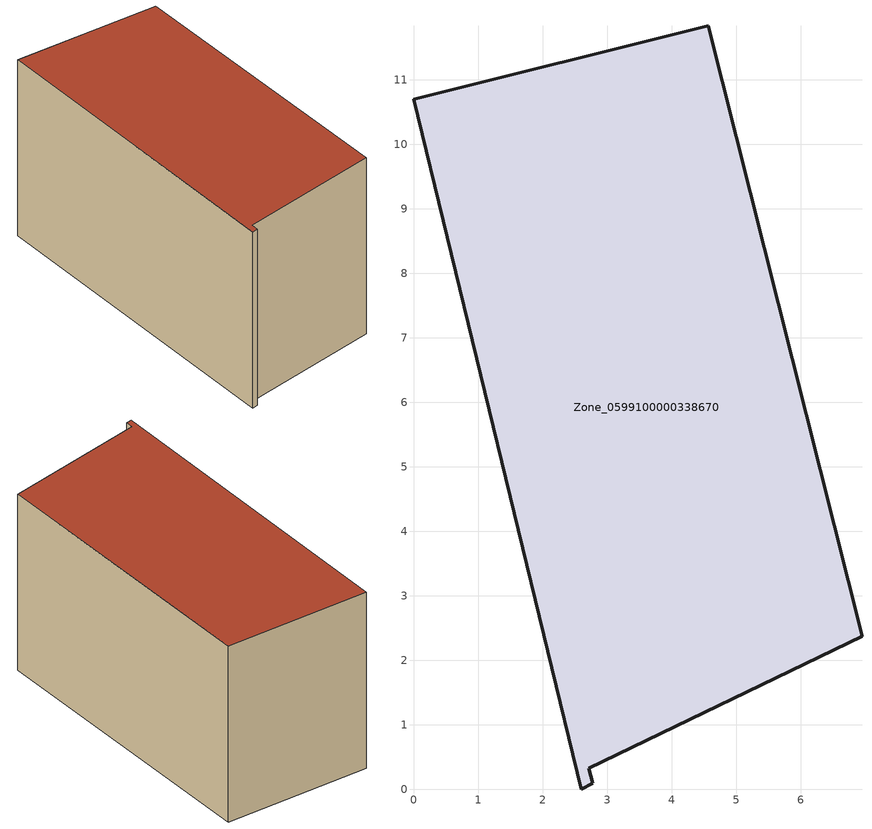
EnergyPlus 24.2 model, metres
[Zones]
Zone_0599100000338670
 floor ground (C_G): 0,10.69 4.57,11.84 6.95,2.38 2.72,0.33 2.78,0.09 2.6,0 z0
 wall outside (C_F): 2.72,0.33 6.95,2.38 4.57,11.84 0,10.69 2.6,0 2.78,0.09 2.72,0.33 z0:5.71
 roof outside (C_R): 0,10.69 2.6,0 2.78,0.09 2.72,0.33 6.95,2.38 4.57,11.84 z5.71
[BUILDING]
Pand.0599100000338670: North Axis=0; Terrain=City; Loads Convergence Tolerance Value=0.04; Temperature Convergence Tolerance Value=0.4; Solar Distribution=FullExterior; Maximum Number of Warmup Days=25; Minimum Number of Warmup Days=1
[Site:Location]
Rotterdam.The.Hague.AP_ZH_NLD Design_Conditions: Latitude=51.96; Longitude=4.45; Time Zone=1; Elevation=-4.5
[SITE:GROUNDTEMPERATURE:BUILDINGSURFACE]
18, 18, 18, 18, 18, 18, 18, 18, 18, 18, 18, 18
[MATERIAL] Thermal Absorptance=0.9; Solar Absorptance=0.7; Visible Absorptance=0.7
Name | Roughness | Thickness | Conductivity | Density | Specific Heat
G.TI.1992-2005 | MediumSmooth | 0.15 | 0.06 | 540 | 1210
F.TI.1992-2005 | Rough | 0.3 | 0.12 | 1920 | 840
R.TI.1992-2005 | MediumRough | 0.2 | 0.08 | 1500 | 1000
[CONSTRUCTION]
C_G: G.TI.1992-2005
C_F: F.TI.1992-2005
C_R: R.TI.1992-2005
[ZONE]
Zone_0599100000338670: Type=1; Multiplier=1; Ceiling Height=Autocalculate; Volume=Autocalculate; Floor Area=autocalculate; Part of Total Floor Area=Yes
[ZONEINFILTRATION:DESIGNFLOWRATE]
Infil_Zone_0599100000338670: Zone or ZoneList or Space or SpaceList=Zone_0599100000338670; Schedule=AlwaysOn; Design Flow Rate Calculation Method=Flow/Area; Flow Rate per Floor Area=0.0015; Constant Term Coefficient=1; Temperature Term Coefficient=0; Velocity Term Coefficient=0; Velocity Squared Term Coefficient=0
[HVACTEMPLATE:ZONE:IDEALLOADSAIRSYSTEM]
Zone_0599100000338670: Maximum Heating Supply Air Temperature=50; Minimum Cooling Supply Air Temperature=13; Maximum Heating Supply Air Humidity Ratio=0.0156; Minimum Cooling Supply Air Humidity Ratio=0.0077; Heating Limit=NoLimit; Cooling Limit=NoLimit; Dehumidification Control Type=ConstantSensibleHeatRatio; Cooling Sensible Heat Ratio=0.7; Dehumidification Setpoint=60; Humidification Control Type=None; Humidification Setpoint=30; Outdoor Air Method=None; Outdoor Air Flow Rate per Person=0.00944; Outdoor Air Flow Rate per Zone Floor Area=0; Outdoor Air Flow Rate per Zone=0; Demand Controlled Ventilation Type=None; Outdoor Air Economizer Type=NoEconomizer; Heat Recovery Type=None; Sensible Heat Recovery Effectiveness=0.7; Latent Heat Recovery Effectiveness=0.65
[ZONECONTROL:THERMOSTAT]
ThermostatControl_Zone_0599100000338670: Zone or ZoneList=Zone_0599100000338670; Control Type Schedule=DualSetpointControlType; Control 1=Thermostat_Zone_0599100000338670; Temperature Difference Between Cutout And Setpoint=0
[THERMOSTATSETPOINT:DUALSETPOINT]
Thermostat_Zone_0599100000338670: Heating Setpoint Temperature Schedule=HeatingSetpoint_Zone_0599100000338670; Cooling Setpoint Temperature Schedule=CoolingSetpoint_Zone_0599100000338670
[SCHEDULE:COMPACT]
HeatingSetpoint_Zone_0599100000338670: Through: 12/31, For: AllDays, Until: 24:00, 21
CoolingSetpoint_Zone_0599100000338670: Through: 12/31, For: AllDays, Until: 24:00, 24
DualSetpointControlType: Through: 12/31, For: AllDays, Until: 24:00, 4
AlwaysOn: Through: 12/31, For: AllDays, Until: 24:00, 1
